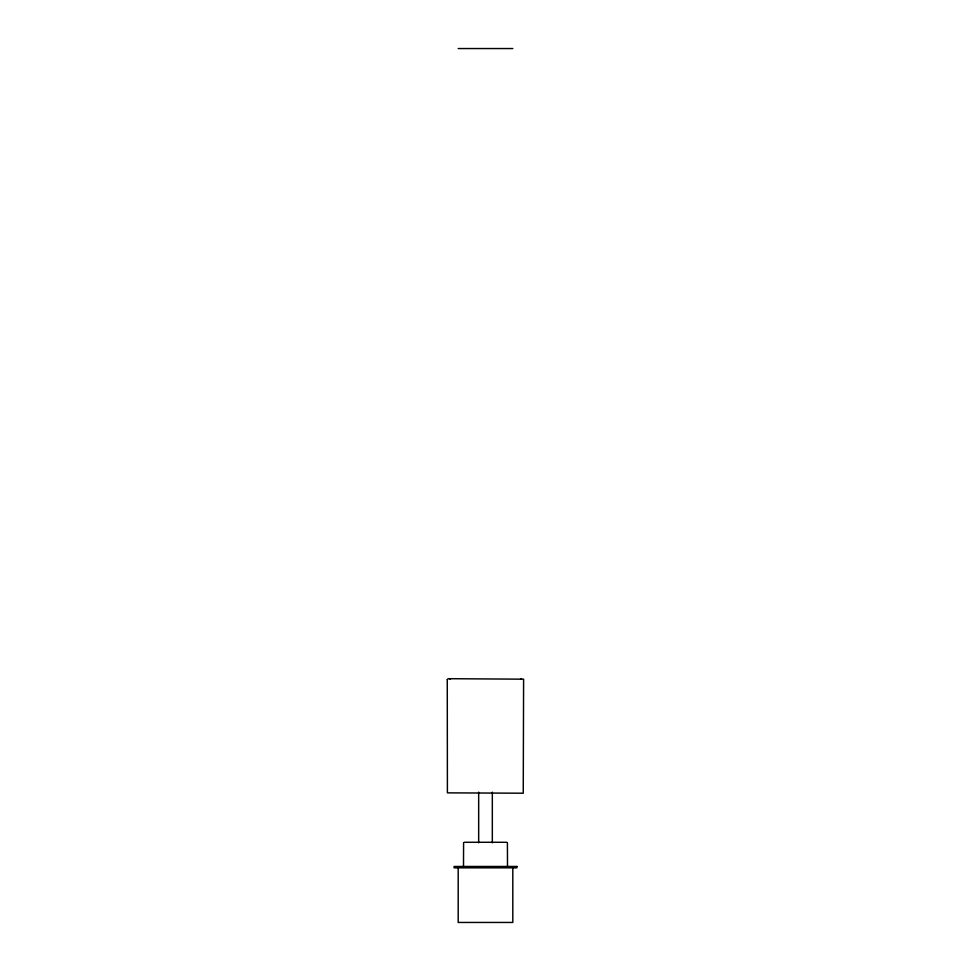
<?xml version="1.0" encoding="UTF-8"?>
<svg xmlns="http://www.w3.org/2000/svg" width="971" height="971" viewBox="0 0 971 971"><rect width="100%" height="100%" fill="white"/><g stroke="black" fill="none" stroke-linecap="round" stroke-linejoin="round"><path stroke-width="1.46" d="M478.667 842.792L478.667 792.142M492.321 842.792L492.321 792.142M463.592 842.682L463.495 867.152M520.59 679.178L521.415 678.693M458.191 48.55L512.809 48.55M464.235 842.282L506.765 842.282M449.585 678.693L450.41 679.178M507.408 842.682L507.505 867.152M512.809 867.831L512.809 922.45L458.191 922.45L458.191 867.831M447.267 679.651L447.4 792.858L523.248 793.21L523.6 679.178L448.226 678.693L447.267 679.651M516.9 866.46L454.088 866.46L454.088 867.831L516.9 867.831L516.9 866.46"/></g></svg>
